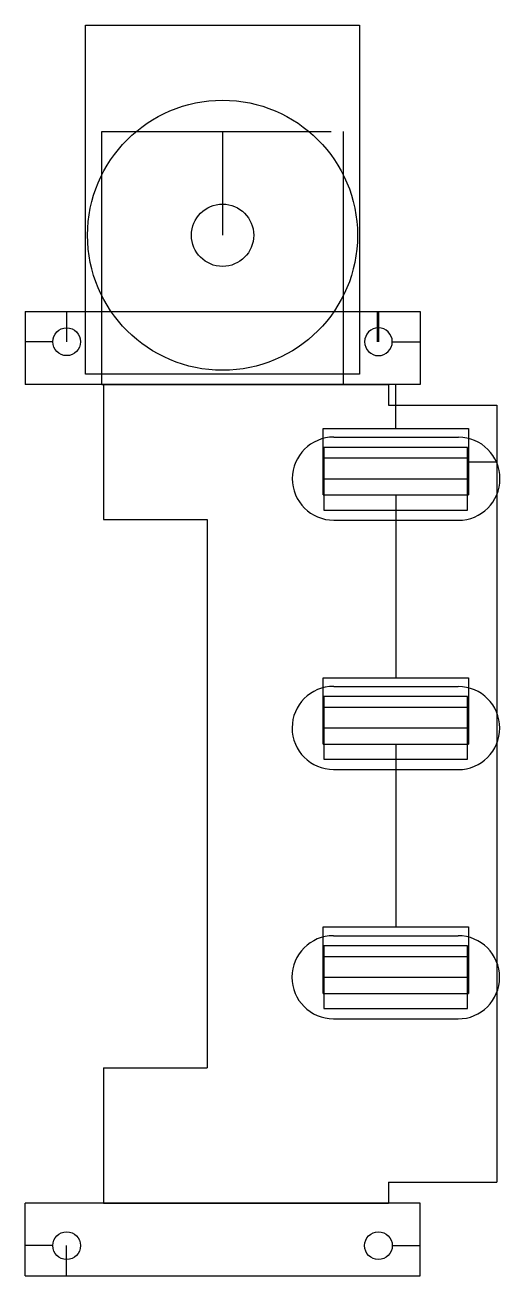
# Model space of a CAD drawing. Extents: x 305.06 to 307.92, y 535.28 to 542.81.
import ezdxf

# ---------------------------------------------------------------- set-up
doc = ezdxf.new("R2010")
doc.units = 0
doc.header["$LTSCALE"] = 2.6966
doc.header["$MEASUREMENT"] = 0
doc.layers.add('UNASSIGNED', color=7, linetype='Continuous', lineweight=0)
doc.layers.add('Z0_CUT500', color=5, linetype='Continuous')
doc.layers.add('Z0_TOPCOMP', color=6, linetype='Continuous')

msp = doc.modelspace()

# ---------------------------------------------------------------- linework, layer by layer
at = {"layer": 'UNASSIGNED', "color": 4, "linetype": 'Continuous', "lineweight": 25}
for p, q in [((305.4265, 542.806), (307.0765, 542.806)), ((305.4265, 540.706), (305.4265, 542.806)), ((307.0765, 542.806), (307.0765, 540.706)), ((305.5258, 540.6435), (305.5258, 542.166)), ((305.5258, 542.166), (306.9048, 542.166)), ((306.2515, 542.166), (306.2515, 541.541)), ((306.9772, 542.166), (306.9772, 540.6435)), ((305.0625, 541.0825), (305.0625, 540.6435)), ((305.0625, 541.0825), (307.4405, 541.0825)), ((305.313, 541.0825), (305.313, 540.9)), ((307.1813, 541.0825), (307.1813, 540.9)), ((307.19, 541.0825), (307.19, 540.9)), ((307.4405, 541.0825), (307.4405, 540.6435)), ((305.2295, 540.9), (305.0625, 540.9)), ((307.2735, 540.9), (307.4405, 540.9)), ((307.0765, 540.706), (305.4265, 540.706)), ((307.4405, 540.6435), (305.0625, 540.6435)), ((305.5345, 540.6435), (305.0625, 540.6435)), ((305.5258, 540.6435), (306.9772, 540.6435)), ((305.5345, 540.6435), (307.2495, 540.6435)), ((305.5345, 540.6435), (305.5345, 539.8305)), ((307.2495, 540.6435), (307.2495, 540.5185)), ((307.294, 540.3785), (307.294, 540.6435)), ((307.2495, 540.5185), (307.9025, 540.5185)), ((307.9025, 540.5185), (307.9025, 535.8425)), ((306.8565, 539.9785), (306.8565, 540.3785)), ((306.8565, 540.3785), (307.7315, 540.3785)), ((307.7315, 540.3785), (307.7315, 539.9785)), ((307.7315, 540.1785), (307.9025, 540.1785)), ((306.8615, 540.076), (307.7315, 540.076)), ((306.8565, 539.9785), (307.7315, 539.9785)), ((307.294, 539.9785), (307.294, 538.8785)), ((305.5345, 539.8305), (306.1595, 539.8305)), ((306.1595, 539.8305), (306.1595, 536.5305)), ((306.8565, 538.4785), (306.8565, 538.8785)), ((306.8565, 538.8785), (307.7315, 538.8785)), ((307.7315, 538.8785), (307.7315, 538.4785)), ((306.8615, 538.576), (307.7265, 538.576)), ((306.8565, 538.4785), (307.7315, 538.4785)), ((307.294, 538.4785), (307.294, 537.3785)), ((306.8565, 536.9785), (306.8565, 537.3785)), ((306.8565, 537.3785), (307.7315, 537.3785)), ((307.7315, 537.3785), (307.7315, 536.9785)), ((306.8615, 537.076), (307.7265, 537.076)), ((306.8565, 536.9785), (307.7315, 536.9785)), ((305.5345, 536.5305), (306.1595, 536.5305)), ((305.5345, 536.5305), (305.5345, 535.7175)), ((307.2495, 535.8425), (307.2495, 535.7175)), ((307.2495, 535.8425), (307.9025, 535.8425)), ((305.5345, 535.7175), (305.0625, 535.7175)), ((305.0625, 535.2785), (305.0625, 535.7175)), ((307.4405, 535.7175), (305.0625, 535.7175)), ((305.5345, 535.7175), (307.2495, 535.7175)), ((307.4405, 535.2785), (307.4405, 535.7175)), ((305.2295, 535.461), (305.0625, 535.461)), ((305.313, 535.2785), (305.313, 535.461)), ((307.2735, 535.461), (307.4405, 535.461)), ((305.0625, 535.2785), (307.4405, 535.2785))]:
    msp.add_line(p, q, dxfattribs=at)
for centre, radius in [((306.2515, 541.541), 0.8125), ((306.2515, 541.541), 0.1875), ((305.313, 535.461), 0.0835), ((307.19, 535.461), 0.0835)]:
    msp.add_circle(centre, radius, dxfattribs=at)
msp.add_ellipse((305.313, 540.9), major_axis=(-0.0835, 0), ratio=1, dxfattribs=at)
at = {"layer": 'UNASSIGNED', "color": 4, "linetype": 'Continuous', "lineweight": 25, "extrusion": (0, 0, -1)}
msp.add_ellipse((307.19, 540.9), major_axis=(0, -0.0835), ratio=1, start_param=4.712389, end_param=10.995574, dxfattribs=at)
at = {"layer": 'Z0_CUT500', "color": 5, "linetype": 'Continuous', "lineweight": 25}
for p, q in [((306.9217, 540.3263), (307.6717, 540.3257)), ((306.9213, 539.8263), (307.6713, 539.8257)), ((306.9205, 538.8263), (307.6705, 538.8257)), ((306.9201, 538.3263), (307.6701, 538.3257)), ((306.9192, 537.3263), (307.6692, 537.3257)), ((306.9188, 536.8263), (307.6688, 536.8257))]:
    msp.add_line(p, q, dxfattribs=at)
for centre, start, end in [((306.9215, 540.0763), 89.95225, -90.04775), ((307.6715, 540.0757), -90.04775, 89.95225), ((306.9203, 538.5763), 89.95225, -90.04775), ((307.6703, 538.5757), -90.04775, 89.95225), ((306.919, 537.0763), 89.95225, -90.04775), ((307.669, 537.0757), -90.04775, 89.95225)]:
    msp.add_arc(centre, 0.25, start, end, dxfattribs=at)
at = {"layer": 'Z0_TOPCOMP', "color": 27, "linetype": 'Continuous', "lineweight": 25}
for p, q in [((307.7265, 540.2645), (306.8615, 540.2645)), ((306.8615, 540.2645), (306.8615, 539.8875)), ((307.7265, 539.8875), (307.7265, 540.2645)), ((306.8615, 540.2015), (307.7265, 540.2015)), ((306.8615, 539.9785), (307.7265, 539.9785)), ((306.8615, 539.8875), (307.7265, 539.8875)), ((307.7265, 538.7645), (306.8615, 538.7645)), ((306.8615, 538.7645), (306.8615, 538.3875)), ((307.7265, 538.3875), (307.7265, 538.7645)), ((306.8615, 538.7015), (307.7265, 538.7015)), ((306.8615, 538.4785), (307.7265, 538.4785)), ((306.8615, 538.3875), (307.7265, 538.3875)), ((307.7265, 537.2645), (306.8615, 537.2645)), ((306.8615, 537.2645), (306.8615, 536.8875)), ((307.7265, 536.8875), (307.7265, 537.2645)), ((306.8615, 537.2015), (307.7265, 537.2015)), ((306.8615, 536.9785), (307.7265, 536.9785)), ((306.8615, 536.8875), (307.7265, 536.8875))]:
    msp.add_line(p, q, dxfattribs=at)

doc.saveas('drawing.dxf')
